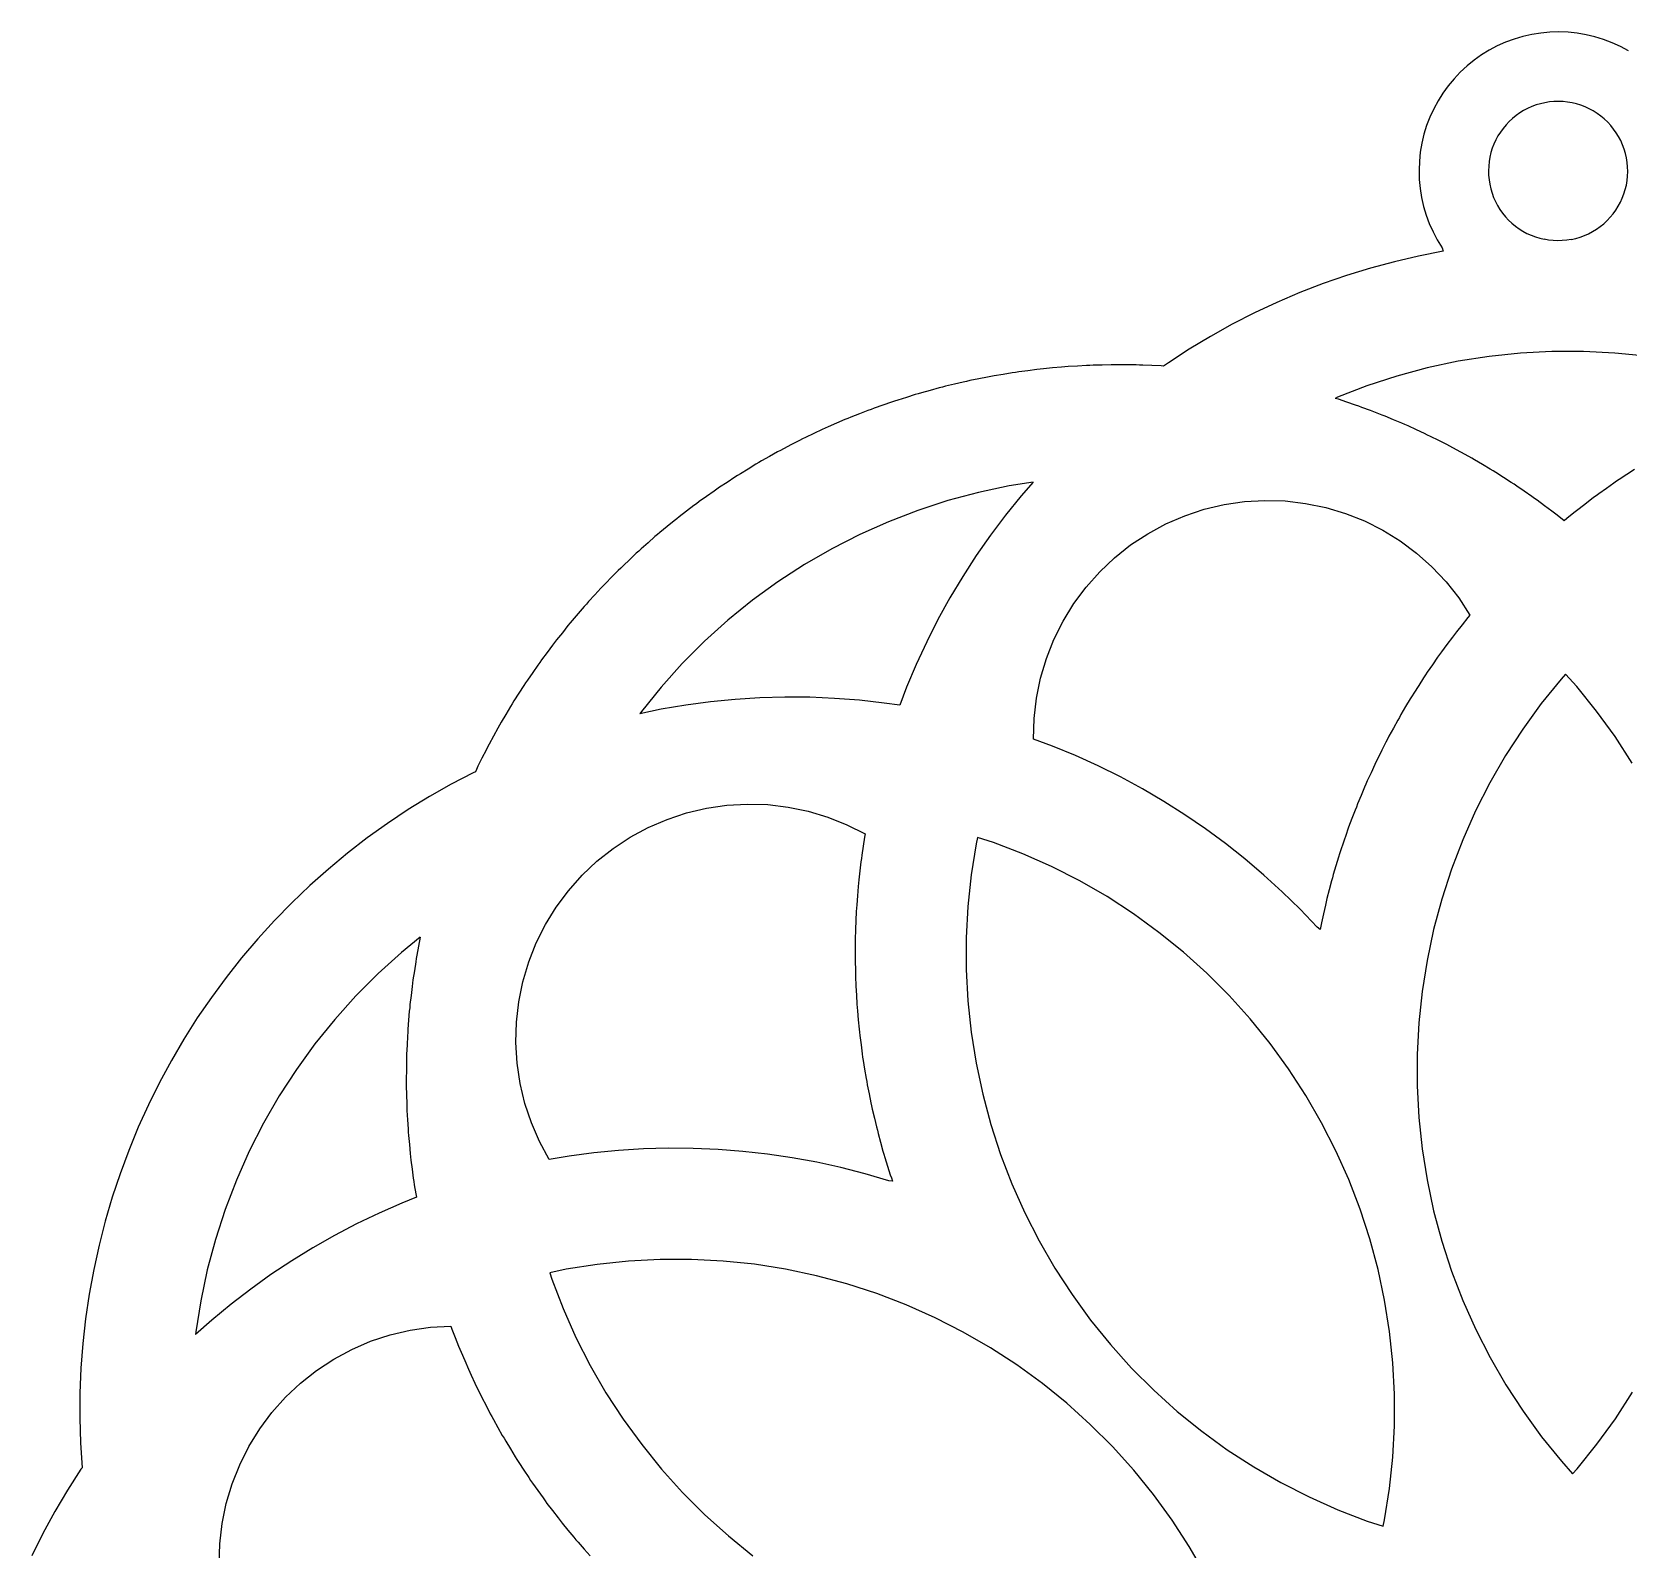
# Model space of a CAD drawing. Extents: x -29.4 to 29.4, y -31.3 to 31.3.
# Drawn here: x -28.15 to 0.95, y 3.65 to 31.31 of the extents above; entities that cross this region are included whole.
import ezdxf

# ---------------------------------------------------------------- set-up
doc = ezdxf.new("R2010")
doc.units = 0
doc.layers.get('0').update_dxf_attribs({"linetype": 'CONTINUOUS'})

msp = doc.modelspace()

# ---------------------------------------------------------------- linework, layer by layer
for p, q in [((-1.126, 31.176), (-1.282, 31.118)), ((-0.967, 31.223), (-1.126, 31.176)), ((-0.805, 31.26), (-0.967, 31.223)), ((-0.641, 31.286), (-0.805, 31.26)), ((-0.476, 31.301), (-0.641, 31.286)), ((-0.31, 31.306), (-0.476, 31.301)), ((-0.144, 31.299), (-0.31, 31.306)), ((0.021, 31.282), (-0.144, 31.299)), ((0.185, 31.254), (0.021, 31.282)), ((0.346, 31.216), (0.185, 31.254)), ((0.505, 31.166), (0.346, 31.216)), ((0.66, 31.107), (0.505, 31.166)), ((-1.722, 30.886), (-1.857, 30.79)), ((-1.58, 30.973), (-1.722, 30.886)), ((-1.434, 31.051), (-1.58, 30.973)), ((-1.282, 31.118), (-1.434, 31.051)), ((0.811, 31.038), (0.66, 31.107)), ((0.957, 30.959), (0.811, 31.038)), ((-2.108, 30.573), (-2.222, 30.453)), ((-1.986, 30.686), (-2.108, 30.573)), ((-1.857, 30.79), (-1.986, 30.686)), ((-2.328, 30.325), (-2.426, 30.19)), ((-2.222, 30.453), (-2.328, 30.325)), ((-2.514, 30.05), (-2.593, 29.904)), ((-2.426, 30.19), (-2.514, 30.05)), ((-0.646, 29.997), (-0.726, 29.974)), ((-0.565, 30.016), (-0.646, 29.997)), ((-0.483, 30.029), (-0.565, 30.016)), ((-0.4, 30.037), (-0.483, 30.029)), ((-0.317, 30.039), (-0.4, 30.037)), ((-0.234, 30.036), (-0.317, 30.039)), ((-0.152, 30.027), (-0.234, 30.036)), ((-0.07, 30.013), (-0.152, 30.027)), ((0.011, 29.994), (-0.07, 30.013)), ((0.091, 29.969), (0.011, 29.994)), ((-2.663, 29.753), (-2.722, 29.598)), ((-2.593, 29.904), (-2.663, 29.753)), ((-1.156, 29.728), (-1.217, 29.672)), ((-1.092, 29.781), (-1.156, 29.728)), ((-1.024, 29.829), (-1.092, 29.781)), ((-0.953, 29.872), (-1.024, 29.829)), ((-0.88, 29.911), (-0.953, 29.872)), ((-0.804, 29.945), (-0.88, 29.911)), ((-0.726, 29.974), (-0.804, 29.945)), ((0.168, 29.939), (0.091, 29.969)), ((0.244, 29.905), (0.168, 29.939)), ((0.317, 29.865), (0.244, 29.905)), ((0.387, 29.821), (0.317, 29.865)), ((0.454, 29.772), (0.387, 29.821)), ((0.518, 29.719), (0.454, 29.772)), ((0.579, 29.662), (0.518, 29.719)), ((-2.771, 29.44), (-2.81, 29.278)), ((-2.722, 29.598), (-2.771, 29.44)), ((-1.421, 29.41), (-1.46, 29.337)), ((-1.376, 29.48), (-1.421, 29.41)), ((-1.328, 29.548), (-1.376, 29.48)), ((-1.275, 29.612), (-1.328, 29.548)), ((-1.217, 29.672), (-1.275, 29.612)), ((0.635, 29.601), (0.579, 29.662)), ((0.687, 29.536), (0.635, 29.601)), ((0.735, 29.468), (0.687, 29.536)), ((0.779, 29.398), (0.735, 29.468)), ((0.818, 29.324), (0.779, 29.398)), ((-2.838, 29.114), (-2.855, 28.949)), ((-2.81, 29.278), (-2.838, 29.114)), ((-1.525, 29.184), (-1.549, 29.105)), ((-1.495, 29.262), (-1.525, 29.184)), ((-1.46, 29.337), (-1.495, 29.262)), ((0.852, 29.248), (0.818, 29.324)), ((0.88, 29.17), (0.852, 29.248)), ((0.904, 29.09), (0.88, 29.17)), ((-2.855, 28.949), (-2.861, 28.783)), ((-1.591, 28.859), (-1.595, 28.776)), ((-1.583, 28.942), (-1.591, 28.859)), ((-1.569, 29.024), (-1.583, 28.942)), ((-1.549, 29.105), (-1.569, 29.024)), ((0.922, 29.009), (0.904, 29.09)), ((0.935, 28.927), (0.922, 29.009)), ((0.943, 28.845), (0.935, 28.927)), ((0.945, 28.762), (0.943, 28.845)), ((-2.861, 28.783), (-2.857, 28.617)), ((-2.857, 28.617), (-2.842, 28.452)), ((-1.595, 28.776), (-1.592, 28.693)), ((-1.592, 28.693), (-1.585, 28.61)), ((-1.585, 28.61), (-1.572, 28.528)), ((-1.572, 28.528), (-1.553, 28.447)), ((0.92, 28.514), (0.934, 28.596)), ((0.934, 28.596), (0.942, 28.679)), ((0.942, 28.679), (0.945, 28.762)), ((-2.842, 28.452), (-2.816, 28.288)), ((-2.816, 28.288), (-2.779, 28.126)), ((-1.553, 28.447), (-1.529, 28.368)), ((-1.529, 28.368), (-1.501, 28.29)), ((-1.501, 28.29), (-1.467, 28.214)), ((0.811, 28.201), (0.846, 28.276)), ((0.846, 28.276), (0.876, 28.354)), ((0.876, 28.354), (0.9, 28.433)), ((0.9, 28.433), (0.92, 28.514)), ((-2.779, 28.126), (-2.732, 27.967)), ((-2.732, 27.967), (-2.674, 27.811)), ((-1.467, 28.214), (-1.428, 28.14)), ((-1.428, 28.14), (-1.385, 28.069)), ((-1.385, 28.069), (-1.337, 28.002)), ((-1.337, 28.002), (-1.284, 27.937)), ((0.625, 27.926), (0.679, 27.99)), ((0.679, 27.99), (0.727, 28.057)), ((0.727, 28.057), (0.772, 28.128)), ((0.772, 28.128), (0.811, 28.201)), ((-2.674, 27.811), (-2.606, 27.66)), ((-2.606, 27.66), (-2.529, 27.513)), ((-1.284, 27.937), (-1.228, 27.876)), ((-1.228, 27.876), (-1.167, 27.819)), ((-1.167, 27.819), (-1.103, 27.766)), ((-1.103, 27.766), (-1.036, 27.717)), ((-1.036, 27.717), (-0.966, 27.673)), ((-0.966, 27.673), (-0.893, 27.633)), ((0.231, 27.627), (0.304, 27.665)), ((0.304, 27.665), (0.375, 27.709)), ((0.375, 27.709), (0.443, 27.757)), ((0.443, 27.757), (0.507, 27.809)), ((0.507, 27.809), (0.568, 27.866)), ((0.568, 27.866), (0.625, 27.926)), ((-2.529, 27.513), (-2.442, 27.372)), ((-2.442, 27.372), (-2.423, 27.308)), ((-0.893, 27.633), (-0.817, 27.598)), ((-0.817, 27.598), (-0.74, 27.569)), ((-0.74, 27.569), (-0.66, 27.544)), ((-0.66, 27.544), (-0.579, 27.525)), ((-0.498, 27.511), (-0.579, 27.525)), ((-0.415, 27.502), (-0.498, 27.511)), ((-0.332, 27.499), (-0.415, 27.502)), ((-0.249, 27.501), (-0.332, 27.499)), ((-0.166, 27.509), (-0.249, 27.501)), ((-0.084, 27.522), (-0.166, 27.509)), ((-0.084, 27.522), (-0.003, 27.54)), ((-0.003, 27.54), (0.077, 27.564)), ((0.077, 27.564), (0.155, 27.593)), ((0.155, 27.593), (0.231, 27.627)), ((-3.31, 27.117), (-3.748, 26.999)), ((-2.868, 27.22), (-3.31, 27.117)), ((-2.423, 27.308), (-2.868, 27.22)), ((-4.182, 26.866), (-4.611, 26.717)), ((-3.748, 26.999), (-4.182, 26.866)), ((-5.034, 26.554), (-5.452, 26.376)), ((-4.611, 26.717), (-5.034, 26.554)), ((-5.452, 26.376), (-5.863, 26.184)), ((-6.267, 25.977), (-6.663, 25.756)), ((-5.863, 26.184), (-6.267, 25.977)), ((-6.663, 25.756), (-7.052, 25.522)), ((-7.052, 25.522), (-7.432, 25.274)), ((-1.582, 25.391), (-2.15, 25.301)), ((-1.01, 25.452), (-1.582, 25.391)), ((-0.437, 25.482), (-1.01, 25.452)), ((0.138, 25.482), (-0.437, 25.482)), ((0.712, 25.452), (0.138, 25.482)), ((1.284, 25.392), (0.712, 25.452)), ((-10.608, 25.037), (-10.667, 25.025)), ((-10.443, 25.063), (-10.608, 25.037)), ((-10.279, 25.091), (-10.443, 25.063)), ((-10.219, 25.099), (-10.279, 25.091)), ((-10.16, 25.109), (-10.219, 25.099)), ((-9.995, 25.129), (-10.16, 25.109)), ((-9.83, 25.151), (-9.995, 25.129)), ((-9.769, 25.157), (-9.83, 25.151)), ((-9.709, 25.165), (-9.769, 25.157)), ((-9.544, 25.18), (-9.709, 25.165)), ((-9.378, 25.196), (-9.544, 25.18)), ((-9.318, 25.2), (-9.378, 25.196)), ((-9.257, 25.205), (-9.318, 25.2)), ((-9.091, 25.214), (-9.257, 25.205)), ((-8.925, 25.225), (-9.091, 25.214)), ((-8.865, 25.226), (-8.925, 25.225)), ((-8.804, 25.23), (-8.865, 25.226)), ((-8.638, 25.233), (-8.804, 25.23)), ((-8.472, 25.237), (-8.638, 25.233)), ((-8.411, 25.237), (-8.472, 25.237)), ((-8.35, 25.238), (-8.411, 25.237)), ((-8.184, 25.236), (-8.35, 25.238)), ((-8.018, 25.235), (-8.184, 25.236)), ((-7.957, 25.232), (-8.018, 25.235)), ((-7.897, 25.231), (-7.957, 25.232)), ((-7.731, 25.223), (-7.897, 25.231)), ((-7.565, 25.216), (-7.731, 25.223)), ((-7.521, 25.212), (-7.565, 25.216)), ((-7.432, 25.274), (-7.521, 25.212)), ((-3.267, 25.032), (-3.813, 24.855)), ((-2.712, 25.181), (-3.267, 25.032)), ((-2.15, 25.301), (-2.712, 25.181)), ((-11.772, 24.772), (-11.933, 24.729)), ((-11.612, 24.817), (-11.772, 24.772)), ((-11.553, 24.831), (-11.612, 24.817)), ((-11.495, 24.847), (-11.553, 24.831)), ((-11.333, 24.885), (-11.495, 24.847)), ((-11.171, 24.924), (-11.333, 24.885)), ((-11.112, 24.936), (-11.171, 24.924)), ((-11.053, 24.95), (-11.112, 24.936)), ((-10.89, 24.982), (-11.053, 24.95)), ((-10.727, 25.015), (-10.89, 24.982)), ((-10.667, 25.025), (-10.727, 25.015)), ((-3.813, 24.855), (-4.35, 24.648)), ((-12.638, 24.501), (-12.795, 24.447)), ((-12.482, 24.557), (-12.638, 24.501)), ((-12.424, 24.576), (-12.482, 24.557)), ((-12.367, 24.595), (-12.424, 24.576)), ((-12.208, 24.644), (-12.367, 24.595)), ((-12.049, 24.695), (-12.208, 24.644)), ((-11.991, 24.711), (-12.049, 24.695)), ((-11.933, 24.729), (-11.991, 24.711)), ((-4.35, 24.648), (-4.39, 24.626)), ((-4.332, 24.609), (-4.39, 24.626)), ((-4.175, 24.555), (-4.332, 24.609)), ((-4.017, 24.502), (-4.175, 24.555)), ((-3.96, 24.481), (-4.017, 24.502)), ((-3.903, 24.462), (-3.96, 24.481)), ((-3.748, 24.402), (-3.903, 24.462)), ((-13.483, 24.171), (-13.636, 24.106)), ((-13.331, 24.238), (-13.483, 24.171)), ((-13.275, 24.26), (-13.331, 24.238)), ((-13.219, 24.284), (-13.275, 24.26)), ((-13.064, 24.343), (-13.219, 24.284)), ((-12.909, 24.405), (-13.064, 24.343)), ((-12.852, 24.425), (-12.909, 24.405)), ((-12.795, 24.447), (-12.852, 24.425)), ((-3.592, 24.344), (-3.748, 24.402)), ((-3.536, 24.321), (-3.592, 24.344)), ((-3.479, 24.3), (-3.536, 24.321)), ((-3.326, 24.235), (-3.479, 24.3)), ((-3.172, 24.172), (-3.326, 24.235)), ((-3.117, 24.147), (-3.172, 24.172)), ((-14.101, 23.886), (-14.156, 23.859)), ((-14.047, 23.913), (-14.101, 23.886)), ((-13.897, 23.984), (-14.047, 23.913)), ((-13.747, 24.056), (-13.897, 23.984)), ((-13.691, 24.08), (-13.747, 24.056)), ((-13.636, 24.106), (-13.691, 24.08)), ((-3.061, 24.123), (-3.117, 24.147)), ((-2.91, 24.053), (-3.061, 24.123)), ((-2.759, 23.984), (-2.91, 24.053)), ((-2.704, 23.957), (-2.759, 23.984)), ((-2.65, 23.932), (-2.704, 23.957)), ((-2.501, 23.857), (-2.65, 23.932)), ((-14.558, 23.649), (-14.702, 23.567)), ((-14.504, 23.677), (-14.558, 23.649)), ((-14.451, 23.707), (-14.504, 23.677)), ((-14.303, 23.782), (-14.451, 23.707)), ((-14.156, 23.859), (-14.303, 23.782)), ((-2.352, 23.783), (-2.501, 23.857)), ((-2.299, 23.754), (-2.352, 23.783)), ((-2.245, 23.727), (-2.299, 23.754)), ((-2.099, 23.646), (-2.245, 23.727)), ((-1.953, 23.567), (-2.099, 23.646)), ((-15.094, 23.337), (-15.236, 23.252)), ((-14.952, 23.425), (-15.094, 23.337)), ((-14.9, 23.455), (-14.952, 23.425)), ((-14.848, 23.486), (-14.9, 23.455)), ((-14.702, 23.567), (-14.848, 23.486)), ((-1.901, 23.537), (-1.953, 23.567)), ((-1.848, 23.507), (-1.901, 23.537)), ((-1.705, 23.422), (-1.848, 23.507)), ((-1.561, 23.338), (-1.705, 23.422)), ((-1.51, 23.305), (-1.561, 23.338)), ((-1.458, 23.274), (-1.51, 23.305)), ((1.069, 23.331), (0.931, 23.239)), ((-15.616, 23.004), (-15.666, 22.969)), ((-15.477, 23.095), (-15.616, 23.004)), ((-15.339, 23.187), (-15.477, 23.095)), ((-15.287, 23.218), (-15.339, 23.187)), ((-15.236, 23.252), (-15.287, 23.218)), ((-10.334, 23.031), (-10.896, 22.911)), ((-9.899, 23.1), (-10.334, 23.031)), ((-9.899, 23.1), (-10.117, 22.849)), ((-1.319, 23.184), (-1.458, 23.274)), ((-1.178, 23.095), (-1.319, 23.184)), ((-1.128, 23.061), (-1.178, 23.095)), ((-1.077, 23.028), (-1.128, 23.061)), ((-0.941, 22.933), (-1.077, 23.028)), ((0.691, 23.08), (0.556, 22.983)), ((0.742, 23.114), (0.691, 23.08)), ((0.791, 23.148), (0.742, 23.114)), ((0.931, 23.239), (0.791, 23.148)), ((-16.036, 22.706), (-16.085, 22.671)), ((-15.988, 22.743), (-16.036, 22.706)), ((-15.852, 22.839), (-15.988, 22.743)), ((-15.716, 22.935), (-15.852, 22.839)), ((-15.666, 22.969), (-15.716, 22.935)), ((-11.451, 22.762), (-11.998, 22.584)), ((-10.896, 22.911), (-11.451, 22.762)), ((-10.117, 22.849), (-10.402, 22.496)), ((-6.416, 22.69), (-6.046, 22.744)), ((-6.046, 22.744), (-5.673, 22.766)), ((-5.673, 22.766), (-5.299, 22.755)), ((-5.299, 22.755), (-4.928, 22.712)), ((-4.928, 22.712), (-4.561, 22.636)), ((-0.804, 22.839), (-0.941, 22.933)), ((-0.755, 22.803), (-0.804, 22.839)), ((-0.705, 22.768), (-0.755, 22.803)), ((-0.572, 22.668), (-0.705, 22.768)), ((0.191, 22.714), (0.058, 22.614)), ((0.322, 22.816), (0.191, 22.714)), ((0.372, 22.851), (0.322, 22.816)), ((0.42, 22.888), (0.372, 22.851)), ((0.556, 22.983), (0.42, 22.888)), ((-16.397, 22.431), (-16.445, 22.394)), ((-16.35, 22.469), (-16.397, 22.431)), ((-16.217, 22.57), (-16.35, 22.469)), ((-16.085, 22.671), (-16.217, 22.57)), ((-11.998, 22.584), (-12.534, 22.378)), ((-10.402, 22.496), (-10.674, 22.133)), ((-7.478, 22.337), (-7.134, 22.485)), ((-7.134, 22.485), (-6.78, 22.603)), ((-6.78, 22.603), (-6.416, 22.69)), ((-4.561, 22.636), (-4.203, 22.529)), ((-4.203, 22.529), (-3.856, 22.391)), ((-0.438, 22.57), (-0.572, 22.668)), ((-0.391, 22.532), (-0.438, 22.57)), ((-0.342, 22.496), (-0.391, 22.532)), ((-0.214, 22.392), (-0.342, 22.496)), ((-0.165, 22.433), (-0.214, 22.392)), ((-0.037, 22.539), (-0.165, 22.433)), ((0.011, 22.576), (-0.037, 22.539)), ((0.058, 22.614), (0.011, 22.576)), ((-16.747, 22.143), (-16.794, 22.105)), ((-16.702, 22.183), (-16.747, 22.143)), ((-16.573, 22.288), (-16.702, 22.183)), ((-16.445, 22.394), (-16.573, 22.288)), ((-13.059, 22.144), (-13.571, 21.883)), ((-12.534, 22.378), (-13.059, 22.144)), ((-10.674, 22.133), (-10.934, 21.761)), ((-8.119, 21.953), (-7.807, 22.159)), ((-7.807, 22.159), (-7.478, 22.337)), ((-3.856, 22.391), (-3.522, 22.223)), ((-3.522, 22.223), (-3.204, 22.026)), ((-17.088, 21.843), (-17.133, 21.803)), ((-17.044, 21.885), (-17.088, 21.843)), ((-16.918, 21.994), (-17.044, 21.885)), ((-16.794, 22.105), (-16.918, 21.994)), ((-13.571, 21.883), (-14.068, 21.595)), ((-8.412, 21.721), (-8.119, 21.953)), ((-3.204, 22.026), (-2.904, 21.803)), ((-17.375, 21.575), (-17.418, 21.532)), ((-17.254, 21.688), (-17.375, 21.575)), ((-17.133, 21.803), (-17.254, 21.688)), ((-14.068, 21.595), (-14.55, 21.282)), ((-10.934, 21.761), (-11.181, 21.38)), ((-8.683, 21.464), (-8.412, 21.721)), ((-2.904, 21.803), (-2.625, 21.554)), ((-2.625, 21.554), (-2.368, 21.282)), ((-17.695, 21.253), (-17.737, 21.209)), ((-17.578, 21.371), (-17.695, 21.253)), ((-17.462, 21.49), (-17.578, 21.371)), ((-17.418, 21.532), (-17.462, 21.49)), ((-14.55, 21.282), (-15.015, 20.944)), ((-11.181, 21.38), (-11.414, 20.99)), ((-8.932, 21.184), (-8.683, 21.464)), ((-2.368, 21.282), (-2.137, 20.988)), ((-17.891, 21.043), (-18.004, 20.921)), ((-17.779, 21.166), (-17.891, 21.043)), ((-17.737, 21.209), (-17.779, 21.166)), ((-11.414, 20.99), (-11.633, 20.593)), ((-9.154, 20.884), (-8.932, 21.184)), ((-2.137, 20.988), (-1.932, 20.676)), ((-18.193, 20.704), (-18.301, 20.578)), ((-18.085, 20.83), (-18.193, 20.704)), ((-18.044, 20.875), (-18.085, 20.83)), ((-18.004, 20.921), (-18.044, 20.875)), ((-15.015, 20.944), (-15.462, 20.582)), ((-9.35, 20.566), (-9.154, 20.884)), ((-1.932, 20.676), (-1.971, 20.629)), ((-18.379, 20.485), (-18.482, 20.354)), ((-18.339, 20.531), (-18.379, 20.485)), ((-18.301, 20.578), (-18.339, 20.531)), ((-15.462, 20.582), (-15.888, 20.198)), ((-11.633, 20.593), (-11.838, 20.188)), ((-9.517, 20.231), (-9.35, 20.566)), ((-2.074, 20.499), (-2.179, 20.37)), ((-1.971, 20.629), (-2.074, 20.499)), ((-18.66, 20.129), (-18.759, 19.995)), ((-18.623, 20.177), (-18.66, 20.129)), ((-18.586, 20.225), (-18.623, 20.177)), ((-18.482, 20.354), (-18.586, 20.225)), ((-15.888, 20.198), (-16.295, 19.791)), ((-11.838, 20.188), (-12.029, 19.777)), ((-9.655, 19.884), (-9.517, 20.231)), ((-2.351, 20.14), (-2.451, 20.007)), ((-2.253, 20.274), (-2.351, 20.14)), ((-2.215, 20.321), (-2.253, 20.274)), ((-2.179, 20.37), (-2.215, 20.321)), ((-18.894, 19.812), (-18.929, 19.764)), ((-18.859, 19.862), (-18.894, 19.812)), ((-18.759, 19.995), (-18.859, 19.862)), ((-9.761, 19.525), (-9.655, 19.884)), ((-2.522, 19.908), (-2.616, 19.771)), ((-2.486, 19.957), (-2.522, 19.908)), ((-2.451, 20.007), (-2.486, 19.957)), ((-19.023, 19.626), (-19.119, 19.49)), ((-18.929, 19.764), (-19.023, 19.626)), ((-16.295, 19.791), (-16.679, 19.364)), ((-12.029, 19.777), (-12.206, 19.359)), ((-9.836, 19.159), (-9.761, 19.525)), ((-2.778, 19.534), (-2.867, 19.393)), ((-2.744, 19.584), (-2.778, 19.534)), ((-2.711, 19.635), (-2.744, 19.584)), ((-2.616, 19.771), (-2.711, 19.635)), ((-0.271, 19.508), (-0.633, 19.062)), ((-0.19, 19.598), (-0.271, 19.508)), ((0.015, 19.371), (-0.19, 19.598)), ((-19.275, 19.249), (-19.365, 19.109)), ((-19.186, 19.389), (-19.275, 19.249)), ((-19.151, 19.439), (-19.186, 19.389)), ((-19.119, 19.49), (-19.151, 19.439)), ((-16.679, 19.364), (-17.041, 18.917)), ((-12.206, 19.359), (-12.331, 19.031)), ((-2.957, 19.254), (-2.988, 19.202)), ((-2.867, 19.393), (-2.957, 19.254)), ((0.377, 18.924), (0.015, 19.371)), ((-19.429, 19.006), (-19.513, 18.862)), ((-19.396, 19.057), (-19.429, 19.006)), ((-19.365, 19.109), (-19.396, 19.057)), ((-16.679, 18.957), (-17.07, 18.876)), ((-16.232, 19.033), (-16.679, 18.957)), ((-15.782, 19.093), (-16.232, 19.033)), ((-15.331, 19.137), (-15.782, 19.093)), ((-14.878, 19.166), (-15.331, 19.137)), ((-14.424, 19.179), (-14.878, 19.166)), ((-13.971, 19.176), (-14.424, 19.179)), ((-13.517, 19.157), (-13.971, 19.176)), ((-13.065, 19.123), (-13.517, 19.157)), ((-12.614, 19.072), (-13.065, 19.123)), ((-12.331, 19.031), (-12.614, 19.072)), ((-9.879, 18.787), (-9.836, 19.159)), ((-3.105, 19.007), (-3.19, 18.864)), ((-3.021, 19.151), (-3.105, 19.007)), ((-2.988, 19.202), (-3.021, 19.151)), ((-0.633, 19.062), (-0.97, 18.597)), ((0.715, 18.459), (0.377, 18.924)), ((-19.627, 18.667), (-19.658, 18.614)), ((-19.598, 18.72), (-19.627, 18.667)), ((-19.513, 18.862), (-19.598, 18.72)), ((-17.041, 18.917), (-17.07, 18.876)), ((-9.889, 18.414), (-9.879, 18.787)), ((-3.25, 18.759), (-3.329, 18.613)), ((-3.22, 18.811), (-3.25, 18.759)), ((-3.19, 18.864), (-3.22, 18.811)), ((-19.737, 18.468), (-19.817, 18.322)), ((-19.658, 18.614), (-19.737, 18.468)), ((-9.544, 18.286), (-9.889, 18.414)), ((-3.466, 18.36), (-3.54, 18.211)), ((-3.437, 18.413), (-3.466, 18.36)), ((-3.41, 18.467), (-3.437, 18.413)), ((-3.329, 18.613), (-3.41, 18.467)), ((-0.97, 18.597), (-1.283, 18.114)), ((1.028, 17.978), (0.715, 18.459)), ((-19.948, 18.066), (-20.023, 17.918)), ((-19.874, 18.215), (-19.948, 18.066)), ((-19.845, 18.268), (-19.874, 18.215)), ((-19.817, 18.322), (-19.845, 18.268)), ((-9.125, 18.113), (-9.544, 18.286)), ((-8.711, 17.926), (-9.125, 18.113)), ((-3.615, 18.062), (-3.641, 18.008)), ((-3.54, 18.211), (-3.615, 18.062)), ((-1.283, 18.114), (-1.57, 17.617)), ((-20.108, 17.801), (-20.51, 17.59)), ((-20.068, 17.82), (-20.108, 17.801)), ((-20.048, 17.863), (-20.068, 17.82)), ((-20.023, 17.918), (-20.048, 17.863)), ((-8.305, 17.724), (-8.711, 17.926)), ((-3.736, 17.802), (-3.806, 17.651)), ((-3.668, 17.953), (-3.736, 17.802)), ((-3.641, 18.008), (-3.668, 17.953)), ((-20.51, 17.59), (-20.905, 17.366)), ((-7.906, 17.509), (-8.305, 17.724)), ((-7.514, 17.279), (-7.906, 17.509)), ((-3.855, 17.54), (-3.918, 17.386)), ((-3.83, 17.595), (-3.855, 17.54)), ((-3.806, 17.651), (-3.83, 17.595)), ((-1.57, 17.617), (-1.831, 17.104)), ((-20.905, 17.366), (-21.291, 17.128)), ((-15.854, 17.154), (-15.484, 17.208)), ((-15.484, 17.208), (-15.111, 17.23)), ((-15.111, 17.23), (-14.737, 17.219)), ((-14.737, 17.219), (-14.366, 17.175)), ((-14.366, 17.175), (-14, 17.099)), ((-7.131, 17.036), (-7.514, 17.279)), ((-4.004, 17.176), (-4.027, 17.12)), ((-3.983, 17.233), (-4.004, 17.176)), ((-3.918, 17.386), (-3.983, 17.233)), ((-21.291, 17.128), (-21.669, 16.877)), ((-16.916, 16.802), (-16.573, 16.951)), ((-16.573, 16.951), (-16.218, 17.068)), ((-16.218, 17.068), (-15.854, 17.154)), ((-14, 17.099), (-13.641, 16.992)), ((-13.641, 16.992), (-13.294, 16.853)), ((-6.756, 16.78), (-7.131, 17.036)), ((-4.085, 16.964), (-4.145, 16.809)), ((-4.027, 17.12), (-4.085, 16.964)), ((-1.831, 17.104), (-2.065, 16.579)), ((-22.038, 16.612), (-22.397, 16.335)), ((-21.669, 16.877), (-22.038, 16.612)), ((-17.557, 16.419), (-17.245, 16.625)), ((-17.245, 16.625), (-16.916, 16.802)), ((-13.294, 16.853), (-12.96, 16.685)), ((-12.971, 16.626), (-12.995, 16.461)), ((-12.96, 16.685), (-12.971, 16.626)), ((-10.914, 16.623), (-10.939, 16.505)), ((-10.622, 16.529), (-10.914, 16.623)), ((-6.391, 16.511), (-6.756, 16.78)), ((-4.185, 16.695), (-4.238, 16.537)), ((-4.164, 16.752), (-4.185, 16.695)), ((-4.145, 16.809), (-4.164, 16.752)), ((-22.397, 16.335), (-22.747, 16.046)), ((-17.851, 16.187), (-17.557, 16.419)), ((-12.995, 16.461), (-13.021, 16.297)), ((-10.939, 16.505), (-11.028, 15.937)), ((-10.085, 16.323), (-10.622, 16.529)), ((-9.56, 16.089), (-10.085, 16.323)), ((-6.035, 16.229), (-6.391, 16.511)), ((-4.309, 16.322), (-4.328, 16.264)), ((-4.292, 16.38), (-4.309, 16.322)), ((-4.238, 16.537), (-4.292, 16.38)), ((-2.065, 16.579), (-2.27, 16.043)), ((-22.747, 16.046), (-23.086, 15.745)), ((-18.122, 15.931), (-17.851, 16.187)), ((-13.056, 16.011), (-13.076, 15.846)), ((-13.037, 16.177), (-13.056, 16.011)), ((-13.028, 16.237), (-13.037, 16.177)), ((-13.021, 16.297), (-13.028, 16.237)), ((-9.048, 15.829), (-9.56, 16.089)), ((-5.69, 15.935), (-6.035, 16.229)), ((-4.375, 16.105), (-4.424, 15.946)), ((-4.328, 16.264), (-4.375, 16.105)), ((-2.27, 16.043), (-2.448, 15.496)), ((-23.086, 15.745), (-23.414, 15.432)), ((-18.371, 15.651), (-18.122, 15.931)), ((-13.088, 15.726), (-13.1, 15.56)), ((-13.081, 15.786), (-13.088, 15.726)), ((-13.076, 15.846), (-13.081, 15.786)), ((-11.028, 15.937), (-11.088, 15.365)), ((-8.55, 15.542), (-9.048, 15.829)), ((-5.354, 15.63), (-5.69, 15.935)), ((-4.456, 15.829), (-4.498, 15.668)), ((-4.439, 15.887), (-4.456, 15.829)), ((-4.424, 15.946), (-4.439, 15.887)), ((-23.414, 15.432), (-23.732, 15.107)), ((-18.594, 15.351), (-18.371, 15.651)), ((-13.1, 15.56), (-13.114, 15.394)), ((-8.068, 15.229), (-8.55, 15.542)), ((-5.03, 15.312), (-5.354, 15.63)), ((-4.554, 15.448), (-4.569, 15.389)), ((-4.54, 15.507), (-4.554, 15.448)), ((-4.498, 15.668), (-4.54, 15.507)), ((-2.448, 15.496), (-2.596, 14.941)), ((-18.79, 15.033), (-18.594, 15.351)), ((-13.122, 15.273), (-13.129, 15.107)), ((-13.118, 15.334), (-13.122, 15.273)), ((-13.114, 15.394), (-13.118, 15.334)), ((-11.088, 15.365), (-11.118, 14.792)), ((-7.603, 14.891), (-8.068, 15.229)), ((-4.717, 14.984), (-5.03, 15.312)), ((-4.605, 15.227), (-4.642, 15.065)), ((-4.569, 15.389), (-4.605, 15.227)), ((-23.732, 15.107), (-24.037, 14.772)), ((-18.957, 14.698), (-18.79, 15.033)), ((-13.138, 14.881), (-13.141, 14.82)), ((-13.137, 14.941), (-13.138, 14.881)), ((-13.129, 15.107), (-13.137, 14.941)), ((-7.156, 14.53), (-7.603, 14.891)), ((-4.666, 14.946), (-4.717, 14.984)), ((-4.653, 15.005), (-4.666, 14.946)), ((-4.642, 15.065), (-4.653, 15.005)), ((-2.596, 14.941), (-2.715, 14.379)), ((-24.037, 14.772), (-24.331, 14.426)), ((-21.074, 14.802), (-21.414, 14.524)), ((-21.104, 14.638), (-21.135, 14.475)), ((-21.074, 14.802), (-21.104, 14.638)), ((-19.095, 14.351), (-18.957, 14.698)), ((-13.142, 14.654), (-13.145, 14.487)), ((-13.141, 14.82), (-13.142, 14.654)), ((-11.118, 14.792), (-11.118, 14.217)), ((-24.331, 14.426), (-24.613, 14.07)), ((-21.414, 14.524), (-21.841, 14.139)), ((-21.156, 14.355), (-21.18, 14.191)), ((-21.145, 14.415), (-21.156, 14.355)), ((-21.135, 14.475), (-21.145, 14.415)), ((-19.202, 13.992), (-19.095, 14.351)), ((-13.145, 14.487), (-13.143, 14.427)), ((-13.143, 14.427), (-13.144, 14.366)), ((-13.144, 14.366), (-13.139, 14.2)), ((-6.729, 14.145), (-7.156, 14.53)), ((-2.715, 14.379), (-2.805, 13.811)), ((-24.613, 14.07), (-24.882, 13.705)), ((-21.841, 14.139), (-22.247, 13.732)), ((-21.206, 14.026), (-21.213, 13.966)), ((-21.18, 14.191), (-21.206, 14.026)), ((-19.277, 13.626), (-19.202, 13.992)), ((-13.139, 14.2), (-13.136, 14.034)), ((-13.136, 14.034), (-13.133, 13.973)), ((-13.133, 13.973), (-13.131, 13.913)), ((-11.118, 14.217), (-11.087, 13.643)), ((-6.323, 13.739), (-6.729, 14.145)), ((-24.882, 13.705), (-25.138, 13.331)), ((-22.247, 13.732), (-22.632, 13.305)), ((-21.24, 13.741), (-21.26, 13.576)), ((-21.222, 13.906), (-21.24, 13.741)), ((-21.213, 13.966), (-21.222, 13.906)), ((-13.131, 13.913), (-13.12, 13.747)), ((-13.12, 13.747), (-13.111, 13.581)), ((-5.938, 13.312), (-6.323, 13.739)), ((-2.805, 13.811), (-2.865, 13.24)), ((-21.272, 13.455), (-21.285, 13.289)), ((-21.265, 13.515), (-21.272, 13.455)), ((-21.26, 13.576), (-21.265, 13.515)), ((-19.319, 13.255), (-19.277, 13.626)), ((-13.111, 13.581), (-13.106, 13.52)), ((-13.106, 13.52), (-13.102, 13.46)), ((-13.102, 13.46), (-13.086, 13.294)), ((-11.087, 13.643), (-11.027, 13.071)), ((-25.138, 13.331), (-25.381, 12.947)), ((-22.632, 13.305), (-22.993, 12.858)), ((-21.299, 13.124), (-21.302, 13.063)), ((-21.285, 13.289), (-21.299, 13.124)), ((-19.33, 12.881), (-19.319, 13.255)), ((-13.086, 13.294), (-13.071, 13.129)), ((-13.071, 13.129), (-13.064, 13.069)), ((-5.576, 12.866), (-5.938, 13.312)), ((-2.865, 13.24), (-2.895, 12.666)), ((-25.381, 12.947), (-25.611, 12.556)), ((-22.993, 12.858), (-23.331, 12.393)), ((-21.313, 12.837), (-21.322, 12.671)), ((-21.307, 13.003), (-21.313, 12.837)), ((-21.302, 13.063), (-21.307, 13.003)), ((-19.307, 12.508), (-19.33, 12.881)), ((-13.064, 13.069), (-13.058, 13.008)), ((-13.058, 13.008), (-13.036, 12.843)), ((-13.036, 12.843), (-13.015, 12.678)), ((-11.027, 13.071), (-10.937, 12.504)), ((-5.238, 12.401), (-5.576, 12.866)), ((-25.611, 12.556), (-25.826, 12.157)), ((-21.325, 12.549), (-21.326, 12.383)), ((-21.323, 12.61), (-21.325, 12.549)), ((-21.322, 12.671), (-21.323, 12.61)), ((-13.015, 12.678), (-13.006, 12.619)), ((-13.006, 12.619), (-12.997, 12.558)), ((-12.997, 12.558), (-12.97, 12.395)), ((-2.895, 12.666), (-2.895, 12.091)), ((-23.331, 12.393), (-23.644, 11.911)), ((-21.326, 12.383), (-21.329, 12.217)), ((-19.252, 12.138), (-19.307, 12.508)), ((-12.97, 12.395), (-12.943, 12.23)), ((-12.943, 12.23), (-12.932, 12.171)), ((-10.937, 12.504), (-10.817, 11.942)), ((-4.925, 11.919), (-5.238, 12.401)), ((-25.826, 12.157), (-26.028, 11.75)), ((-21.329, 12.217), (-21.328, 12.156)), ((-21.328, 12.156), (-21.328, 12.096)), ((-21.328, 12.096), (-21.324, 11.929)), ((-19.165, 11.774), (-19.252, 12.138)), ((-12.932, 12.171), (-12.922, 12.111)), ((-12.922, 12.111), (-12.888, 11.948)), ((-12.888, 11.948), (-12.856, 11.785)), ((-10.817, 11.942), (-10.668, 11.387)), ((-2.895, 12.091), (-2.864, 11.517)), ((-26.028, 11.75), (-26.215, 11.337)), ((-23.644, 11.911), (-23.931, 11.413)), ((-21.324, 11.929), (-21.32, 11.763)), ((-21.32, 11.763), (-21.317, 11.703)), ((-21.317, 11.703), (-21.315, 11.642)), ((-21.315, 11.642), (-21.305, 11.476)), ((-19.047, 11.42), (-19.165, 11.774)), ((-12.856, 11.785), (-12.842, 11.726)), ((-12.842, 11.726), (-12.83, 11.667)), ((-12.83, 11.667), (-12.791, 11.505)), ((-4.637, 11.421), (-4.925, 11.919)), ((-23.931, 11.413), (-24.191, 10.901)), ((-21.305, 11.476), (-21.296, 11.31)), ((-18.898, 11.077), (-19.047, 11.42)), ((-12.791, 11.505), (-12.753, 11.343)), ((-10.668, 11.387), (-10.49, 10.84)), ((-4.376, 10.91), (-4.637, 11.421)), ((-2.864, 11.517), (-2.804, 10.946)), ((-26.215, 11.337), (-26.388, 10.917)), ((-21.296, 11.31), (-21.291, 11.25)), ((-21.291, 11.25), (-21.287, 11.189)), ((-21.287, 11.189), (-21.27, 11.024)), ((-18.72, 10.748), (-18.898, 11.077)), ((-12.753, 11.343), (-12.738, 11.285)), ((-12.738, 11.285), (-12.723, 11.226)), ((-12.723, 11.226), (-12.678, 11.066)), ((-12.678, 11.066), (-12.635, 10.905)), ((-26.388, 10.917), (-26.546, 10.492)), ((-24.191, 10.901), (-24.425, 10.376)), ((-21.27, 11.024), (-21.256, 10.858)), ((-21.256, 10.858), (-21.248, 10.798)), ((-21.248, 10.798), (-21.242, 10.738)), ((-18.358, 10.809), (-18.72, 10.748)), ((-17.908, 10.87), (-18.358, 10.809)), ((-17.457, 10.914), (-17.908, 10.87)), ((-17.004, 10.943), (-17.457, 10.914)), ((-16.55, 10.956), (-17.004, 10.943)), ((-16.096, 10.953), (-16.55, 10.956)), ((-15.643, 10.934), (-16.096, 10.953)), ((-15.191, 10.899), (-15.643, 10.934)), ((-14.74, 10.849), (-15.191, 10.899)), ((-14.291, 10.783), (-14.74, 10.849)), ((-13.844, 10.701), (-14.291, 10.783)), ((-12.635, 10.905), (-12.617, 10.847)), ((-12.617, 10.847), (-12.601, 10.789)), ((-12.601, 10.789), (-12.551, 10.63)), ((-10.49, 10.84), (-10.284, 10.304)), ((-4.142, 10.385), (-4.376, 10.91)), ((-2.804, 10.946), (-2.714, 10.378)), ((-26.546, 10.492), (-26.689, 10.061)), ((-21.242, 10.738), (-21.22, 10.573)), ((-21.22, 10.573), (-21.2, 10.408)), ((-13.401, 10.604), (-13.844, 10.701)), ((-12.962, 10.491), (-13.401, 10.604)), ((-12.526, 10.364), (-12.962, 10.491)), ((-12.551, 10.63), (-12.502, 10.471)), ((-24.425, 10.376), (-24.631, 9.84)), ((-21.2, 10.408), (-21.19, 10.348)), ((-21.19, 10.348), (-21.182, 10.288)), ((-21.182, 10.288), (-21.154, 10.124)), ((-12.464, 10.356), (-12.526, 10.364)), ((-12.502, 10.471), (-12.482, 10.414)), ((-12.482, 10.414), (-12.464, 10.356)), ((-10.284, 10.304), (-10.05, 9.779)), ((-3.936, 9.848), (-4.142, 10.385)), ((-2.714, 10.378), (-2.594, 9.816)), ((-26.689, 10.061), (-26.817, 9.626)), ((-21.409, 9.956), (-21.825, 9.774)), ((-21.144, 10.061), (-21.409, 9.956)), ((-21.154, 10.124), (-21.144, 10.061)), ((-26.817, 9.626), (-26.929, 9.186)), ((-24.631, 9.84), (-24.808, 9.293)), ((-21.825, 9.774), (-22.234, 9.578)), ((-10.05, 9.779), (-9.789, 9.267)), ((-3.758, 9.302), (-3.936, 9.848)), ((-2.594, 9.816), (-2.445, 9.261)), ((-22.636, 9.367), (-23.031, 9.143)), ((-22.234, 9.578), (-22.636, 9.367)), ((-26.929, 9.186), (-27.027, 8.743)), ((-24.808, 9.293), (-24.957, 8.738)), ((-23.031, 9.143), (-23.417, 8.905)), ((-9.789, 9.267), (-9.502, 8.769)), ((-3.609, 8.747), (-3.758, 9.302)), ((-2.445, 9.261), (-2.267, 8.714)), ((-27.027, 8.743), (-27.108, 8.297)), ((-24.957, 8.738), (-25.076, 8.176)), ((-23.417, 8.905), (-23.795, 8.654)), ((-18.413, 8.749), (-18.712, 8.685)), ((-17.845, 8.839), (-18.413, 8.749)), ((-17.273, 8.899), (-17.845, 8.839)), ((-16.7, 8.93), (-17.273, 8.899)), ((-16.125, 8.93), (-16.7, 8.93)), ((-15.551, 8.9), (-16.125, 8.93)), ((-14.979, 8.84), (-15.551, 8.9)), ((-14.412, 8.751), (-14.979, 8.84)), ((-13.85, 8.631), (-14.412, 8.751)), ((-9.502, 8.769), (-9.188, 8.288)), ((-3.489, 8.185), (-3.609, 8.747)), ((-23.795, 8.654), (-24.164, 8.389)), ((-18.712, 8.685), (-18.675, 8.57)), ((-18.675, 8.57), (-18.469, 8.033)), ((-13.294, 8.483), (-13.85, 8.631)), ((-12.748, 8.305), (-13.294, 8.483)), ((-2.267, 8.714), (-2.061, 8.178)), ((-27.108, 8.297), (-27.174, 7.848)), ((-25.076, 8.176), (-25.165, 7.608)), ((-24.164, 8.389), (-24.523, 8.112)), ((-12.211, 8.1), (-12.748, 8.305)), ((-9.188, 8.288), (-8.85, 7.823)), ((-3.399, 7.617), (-3.489, 8.185)), ((-2.061, 8.178), (-1.827, 7.653)), ((-24.523, 8.112), (-24.873, 7.823)), ((-18.469, 8.033), (-18.235, 7.508)), ((-11.686, 7.866), (-12.211, 8.1)), ((-11.174, 7.605), (-11.686, 7.866)), ((-27.174, 7.848), (-27.225, 7.397)), ((-24.873, 7.823), (-25.171, 7.558)), ((-25.165, 7.608), (-25.171, 7.558)), ((-21.623, 7.554), (-21.259, 7.64)), ((-21.259, 7.64), (-20.889, 7.694)), ((-20.889, 7.694), (-20.516, 7.715)), ((-20.516, 7.715), (-20.496, 7.658)), ((-20.496, 7.658), (-20.434, 7.504)), ((-10.676, 7.318), (-11.174, 7.605)), ((-8.85, 7.823), (-8.489, 7.376)), ((-3.339, 7.046), (-3.399, 7.617)), ((-1.827, 7.653), (-1.566, 7.141)), ((-27.225, 7.397), (-27.259, 6.944)), ((-22.651, 7.112), (-22.322, 7.289)), ((-22.322, 7.289), (-21.978, 7.437)), ((-21.978, 7.437), (-21.623, 7.554)), ((-20.434, 7.504), (-20.374, 7.349)), ((-20.374, 7.349), (-20.351, 7.293)), ((-20.351, 7.293), (-20.328, 7.236)), ((-18.235, 7.508), (-17.974, 6.996)), ((-10.194, 7.006), (-10.676, 7.318)), ((-8.489, 7.376), (-8.104, 6.949)), ((-22.963, 6.907), (-22.651, 7.112)), ((-20.328, 7.236), (-20.262, 7.084)), ((-20.262, 7.084), (-20.196, 6.931)), ((-17.974, 6.996), (-17.686, 6.499)), ((-9.729, 6.668), (-10.194, 7.006)), ((-3.309, 6.472), (-3.339, 7.046)), ((-1.566, 7.141), (-1.278, 6.644)), ((-27.259, 6.944), (-27.278, 6.491)), ((-23.257, 6.675), (-22.963, 6.907)), ((-20.196, 6.931), (-20.171, 6.876)), ((-20.171, 6.876), (-20.146, 6.821)), ((-20.146, 6.821), (-20.075, 6.671)), ((-8.104, 6.949), (-7.697, 6.543)), ((-27.278, 6.491), (-27.281, 6.037)), ((-23.777, 6.139), (-23.529, 6.418)), ((-23.529, 6.418), (-23.257, 6.675)), ((-20.075, 6.671), (-20.004, 6.52)), ((-20.004, 6.52), (-19.976, 6.466)), ((-19.976, 6.466), (-19.95, 6.412)), ((-19.95, 6.412), (-19.873, 6.264)), ((-17.686, 6.499), (-17.373, 6.017)), ((-9.282, 6.306), (-9.729, 6.668)), ((-7.697, 6.543), (-7.27, 6.159)), ((-3.308, 5.897), (-3.309, 6.472)), ((-1.278, 6.644), (-0.965, 6.162)), ((0.72, 6.025), (1.033, 6.507)), ((-24, 5.839), (-23.777, 6.139)), ((-19.873, 6.264), (-19.797, 6.116)), ((-19.797, 6.116), (-19.768, 6.063)), ((-8.855, 5.922), (-9.282, 6.306)), ((-7.27, 6.159), (-6.823, 5.797)), ((-0.965, 6.162), (-0.627, 5.697)), ((-27.281, 6.037), (-27.268, 5.584)), ((-24.197, 5.521), (-24, 5.839)), ((-19.768, 6.063), (-19.74, 6.01)), ((-19.74, 6.01), (-19.658, 5.865)), ((-19.658, 5.865), (-19.577, 5.72)), ((-17.373, 6.017), (-17.035, 5.552)), ((-8.448, 5.516), (-8.855, 5.922)), ((-3.338, 5.323), (-3.308, 5.897)), ((0.382, 5.56), (0.72, 6.025)), ((-27.268, 5.584), (-27.239, 5.131)), ((-19.577, 5.72), (-19.545, 5.668)), ((-19.545, 5.668), (-19.515, 5.615)), ((-19.515, 5.615), (-19.428, 5.474)), ((-17.035, 5.552), (-16.673, 5.106)), ((-6.823, 5.797), (-6.358, 5.46)), ((-0.627, 5.697), (-0.265, 5.25)), ((0.021, 5.113), (0.382, 5.56)), ((-24.364, 5.187), (-24.197, 5.521)), ((-19.428, 5.474), (-19.342, 5.331)), ((-19.342, 5.331), (-19.309, 5.28)), ((-19.309, 5.28), (-19.278, 5.229)), ((-8.064, 5.089), (-8.448, 5.516)), ((-6.358, 5.46), (-5.876, 5.147)), ((-3.398, 4.751), (-3.338, 5.323)), ((-0.265, 5.25), (-0.06, 5.023)), ((-27.264, 5.107), (-27.507, 4.724)), ((-27.239, 5.131), (-27.264, 5.107)), ((-24.502, 4.839), (-24.364, 5.187)), ((-19.278, 5.229), (-19.185, 5.09)), ((-19.185, 5.09), (-19.095, 4.951)), ((-19.095, 4.951), (-19.06, 4.901)), ((-16.673, 5.106), (-16.288, 4.679)), ((-7.702, 4.642), (-8.064, 5.089)), ((-5.876, 5.147), (-5.378, 4.86)), ((-0.06, 5.023), (0.021, 5.113)), ((-27.507, 4.724), (-27.737, 4.333)), ((-24.609, 4.481), (-24.502, 4.839)), ((-19.06, 4.901), (-19.026, 4.851)), ((-19.026, 4.851), (-18.929, 4.716)), ((-18.929, 4.716), (-18.834, 4.58)), ((-16.288, 4.679), (-15.882, 4.273)), ((-5.378, 4.86), (-4.866, 4.599)), ((-3.488, 4.184), (-3.398, 4.751)), ((-24.684, 4.115), (-24.609, 4.481)), ((-18.834, 4.58), (-18.797, 4.531)), ((-18.797, 4.531), (-18.762, 4.482)), ((-18.762, 4.482), (-18.66, 4.35)), ((-7.364, 4.178), (-7.702, 4.642)), ((-4.866, 4.599), (-4.341, 4.366)), ((-27.737, 4.333), (-27.952, 3.933)), ((-24.728, 3.743), (-24.684, 4.115)), ((-18.66, 4.35), (-18.56, 4.218)), ((-18.56, 4.218), (-18.522, 4.171)), ((-18.522, 4.171), (-18.485, 4.123)), ((-18.485, 4.123), (-18.379, 3.995)), ((-15.882, 4.273), (-15.455, 3.888)), ((-7.051, 3.696), (-7.364, 4.178)), ((-4.341, 4.366), (-3.805, 4.16)), ((-3.805, 4.16), (-3.513, 4.065)), ((-3.513, 4.065), (-3.488, 4.184)), ((-27.952, 3.933), (-28.154, 3.527)), ((-18.379, 3.995), (-18.274, 3.866)), ((-18.274, 3.866), (-18.234, 3.82)), ((-18.234, 3.82), (-18.195, 3.773)), ((-15.455, 3.888), (-15.008, 3.527)), ((-24.738, 3.369), (-24.728, 3.743)), ((-18.195, 3.773), (-18.085, 3.649)), ((-18.085, 3.649), (-17.976, 3.524)), ((-6.763, 3.198), (-7.051, 3.696))]:
    msp.add_line(p, q)

doc.saveas('drawing.dxf')
